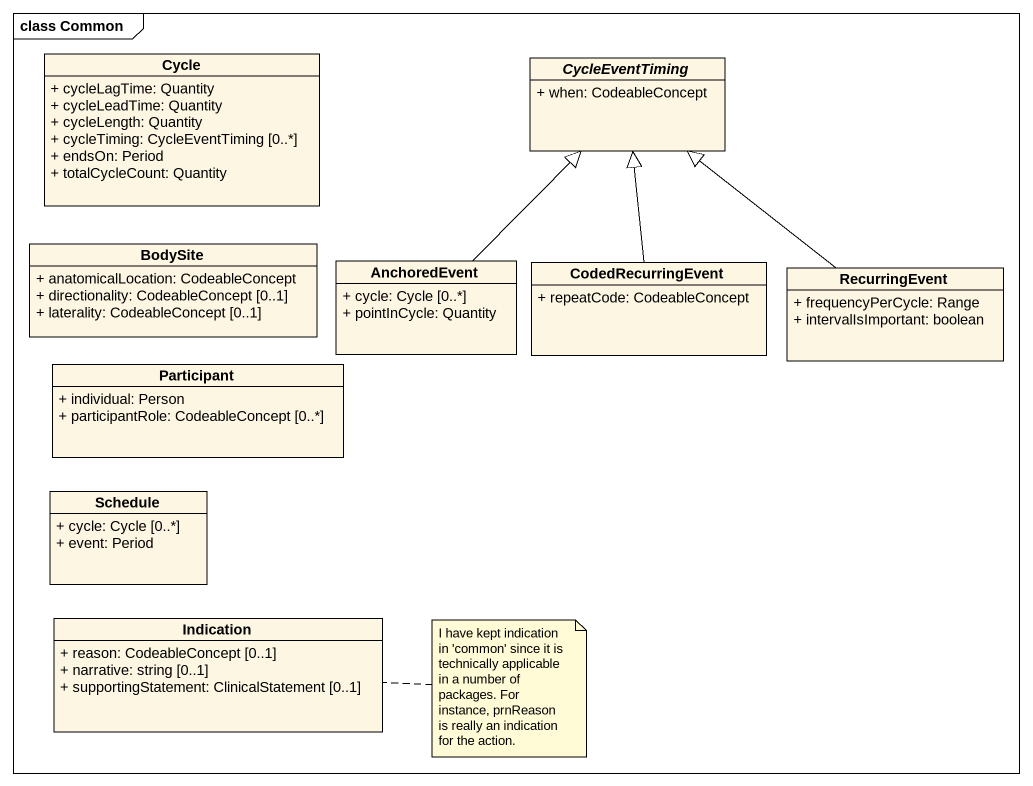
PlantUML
@startuml
mainframe class Common
hide circle
hide empty members
skinparam classAttributeIconSize 0
class Cycle {
  + cycleLagTime: Quantity
  + cycleLeadTime: Quantity
  + cycleLength: Quantity
  + cycleTiming: CycleEventTiming [0..*]
  + endsOn: Period
  + totalCycleCount: Quantity
}
abstract class CycleEventTiming {
  + when: CodeableConcept
}
class BodySite {
  + anatomicalLocation: CodeableConcept
  + directionality: CodeableConcept [0..1]
  + laterality: CodeableConcept [0..1]
}
class AnchoredEvent {
  + cycle: Cycle [0..*]
  + pointInCycle: Quantity
}
class CodedRecurringEvent {
  + repeatCode: CodeableConcept
}
class RecurringEvent {
  + frequencyPerCycle: Range
  + intervalIsImportant: boolean
}
class "Participant" as Participant_ {
  + individual: Person
  + participantRole: CodeableConcept [0..*]
}
class Schedule {
  + cycle: Cycle [0..*]
  + event: Period
}
class Indication {
  + reason: CodeableConcept [0..1]
  + narrative: string [0..1]
  + supportingStatement: ClinicalStatement [0..1]
}
AnchoredEvent -up-|> CycleEventTiming
CodedRecurringEvent -up-|> CycleEventTiming
RecurringEvent -up-|> CycleEventTiming
note right of Indication : I have kept indication in 'common' since it is technically applicable in a number of packages. For instance, prnReason is really an indication for the action.
@enduml
